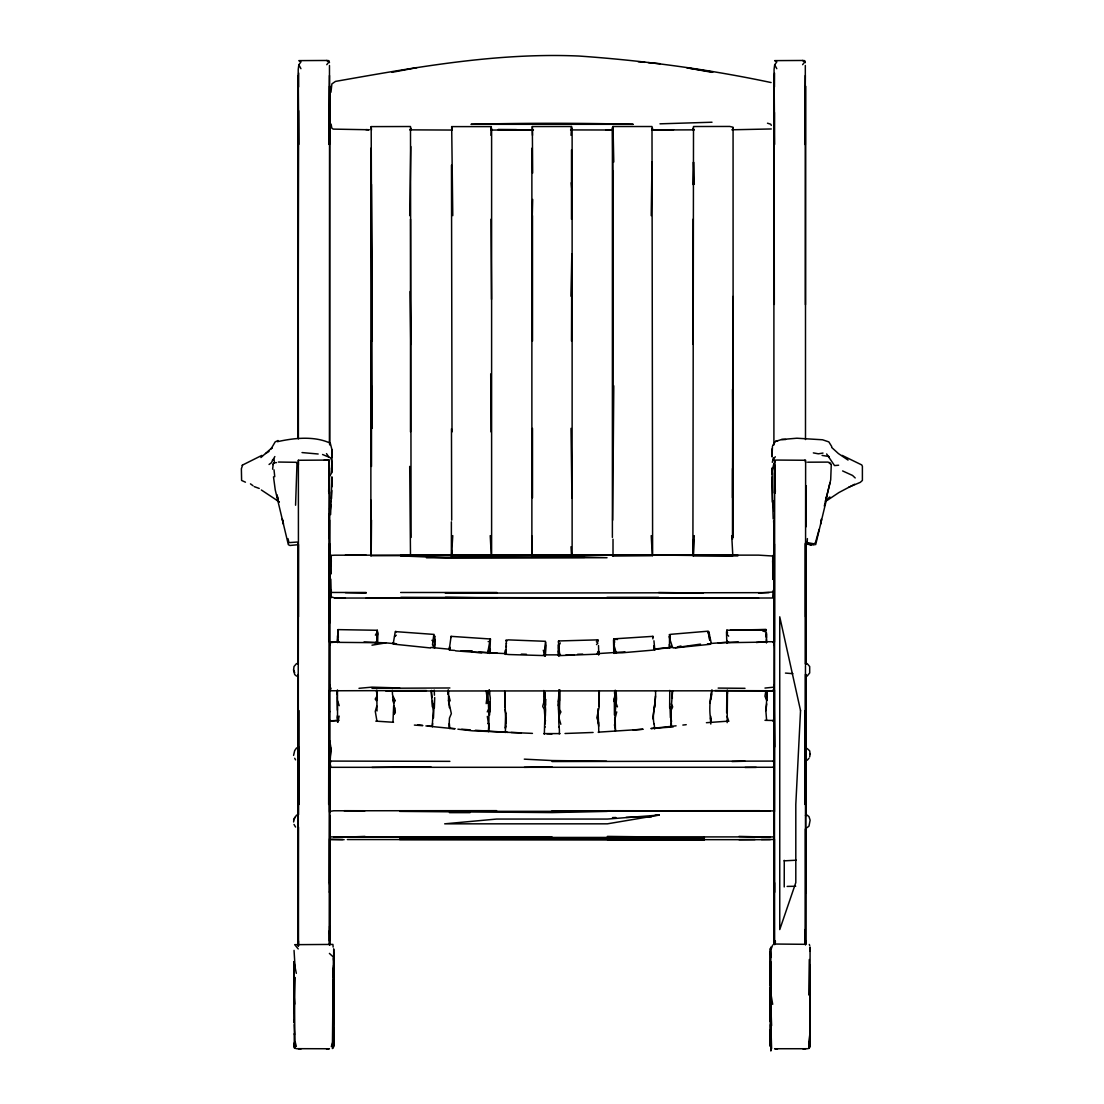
<?xml version="1.0" encoding="UTF-8"?>
<svg xmlns="http://www.w3.org/2000/svg" width="1104" height="1104" viewBox="0 0 1104 1104"><rect width="100%" height="100%" fill="white"/><g stroke="black" fill="none" stroke-linecap="round" stroke-linejoin="round"><path stroke-width="1.5" d="M293.912 1005.854L293.912 982.394M293.899 1005.33L293.912 996.526M295.237 1048.538C294.602 1025.05 294.299 1001.024 295.237 977.509M298.094 827.158L298.066 933.998L298.232 665.574M298.094 815.097L298.108 759.952M298.149 718.29L298.108 674.447M298.121 664.111L298.135 543.485L298.149 623.249M298.273 813.993L298.315 674.696M298.466 746.621L298.384 814.987L298.466 760.187M329.599 690.193L329.544 892.57L329.572 891.577M329.599 642.1L329.599 520.122M329.516 442.456L329.654 85.988L329.654 444.926M329.392 944.803L329.503 882.896M333.146 980.932L332.387 1048.565M333.146 1011.719L333.463 958.093M333.463 994.318L333.325 1048.013L333.656 1021.642M333.725 1021.793L333.725 1020.013M333.725 1018.951L333.656 965.213L333.325 971.686M333.725 997.395L333.725 970.016M333.725 949.468L333.725 1044.039M333.725 983.705L333.725 953.414M333.725 1027.81L333.725 1046.164L333.725 1044.274M333.725 1020.758L333.725 1011.568M333.725 1005.854L333.725 996.001M333.725 1011.154L333.725 1005.33M377.416 643.453L377.306 630.274L338.017 629.625L338.321 637.491M370.875 521.833L370.889 500.071L370.889 555.809M411.102 537.427L410.495 126.518L371.179 126.615L372.269 428.352M377.527 635.076L377.54 631.723L377.347 641.534M410.495 431.926L410.495 219.213M490.99 431.912L490.728 373.883M531.88 148.226L531.88 555.685M544.948 724.21L545.611 709.844L544.796 699.412M659.323 837.039L607.393 836.39M770.275 1034.476L770.275 1046.192L770.275 948.874M770.275 1018.951L770.275 1021.517L770.854 947.094M770.344 1020.869L770.275 991.682C770.523 992.689 771.392 1098.908 770.426 1024.622M770.275 1001.632L770.275 991.682M770.275 985.375L770.275 981.152M770.854 1034.821L771.089 962.44M770.854 1019.461L770.302 1015.859M770.275 1011.154L770.275 1020.013M772.041 474.002L772.041 467.944M773.904 934.646L773.932 838.93M773.932 811.578L773.945 767.128M774.014 839.247L774.208 943.837M774.042 811.854L774.07 767.335L774.152 811.964M774.442 811.633L774.442 690.041M774.442 642.086L774.456 544.024M804.954 710.617L804.954 804.416L805.727 804.499M805.451 748.277L805.451 674.309M805.451 664.705L805.451 543.582M805.451 304.69L805.492 85.988L805.492 439.544M805.741 710.686L805.782 893.081M805.672 944.61L805.837 827.641M805.879 815.746L805.892 717.531M805.699 940.912L805.699 944.32L774.594 944.03M809.839 994.318L810.019 1040.561L808.763 1048.565L810.019 1047.075L808.763 1041.997L809.839 1034.351M810.101 1019.917L810.101 970.016M810.101 997.409L810.101 978.889M810.101 977.633L810.101 975.439M810.101 982.546L810.101 977.951M810.088 1039.664L810.101 1032.047M810.088 1005.854L810.101 996.001M298.466 544.465L298.301 664.511M298.204 944.776L298.37 826.951L298.411 945.148M329.475 144.596L329.475 65.467M328.661 804.416L329.378 468.165L328.633 460.078L324.245 460.051M329.24 882.634L329.447 804.499M329.861 815.125L330.096 836.873L399.648 836.915M532.501 215.68L532.501 341.067M558.389 655.666L558.624 640.955L597.788 639.865L598.23 641.217M612.692 520.177L613.783 385.807M772.041 469.021L772.524 502.969M774.566 472.829L774.539 493.281L774.553 462.521L775.339 461.417M774.083 836.404L774.042 810.916L607.393 810.709M805.313 144.596L805.313 65.467M805.534 616.832L805.63 460.271L776.857 460.064L774.663 460.271L774.553 461.679M810.101 1043.404L810.088 1046.192L810.074 947.039L810.101 951.262M331.931 472.622L331.931 461.196M392.996 721.45L393.659 705.884M532.501 428.393L532.501 497.752M571.499 341.067L571.817 253.837L571.016 296.245M704.352 839.633L399.648 839.551M329.254 462.328L328.633 460.078L298.37 460.271L298.466 616.832M298.453 946.073L298.48 940.981M329.24 538.642L329.475 491.791M330.607 514.643L331.931 477.328M434.479 648.31L434.935 636.221M451.688 520.177L451.481 428.794M505.287 732.532C506.253 718.538 504.749 705.221 504.694 691.283M571.499 219.213L571.499 149.978M597.982 708.727L598.644 726.211M732.932 296.479L732.504 497.752M774.442 839.178L774.456 892.57L774.663 460.271M774.056 837.467L774.042 839.454L759.869 839.675L347.346 839.551M774.263 944.099L774.18 837.701M774.746 944.375L774.773 940.981M294.23 994.842L293.899 991.765L294.244 1012.561M331.931 486.823L331.931 476.928M671.494 726.211C670.542 714.109 671.549 702.737 672.667 690.814M806.127 526.746L806.265 485.677M298.232 314.488L298.632 110.717M337.41 642.39L337.465 635.821M371.496 520.081L371.179 555.712L410.495 555.616L409.708 466.399M377.085 691.214L377.278 700.474M410.812 146.57L409.722 215.639M693.077 344.379L693.188 219.103M727.039 642.983L727.081 641.507L727.357 642.694L766.397 642.073M727.163 722.637L727.481 690.524M732.504 539.194L732.504 468.496M774.456 112.429L774.07 153.553L773.904 90.901M810.101 1020.883L809.77 1026.154M333.725 977.081L333.146 983.802M371.496 184.368L372.269 341.026M377.43 642.569L377.527 633.379M766.466 642.749L766.521 632.868M766.618 720.36L765.845 710.728L766.756 699.412M765.955 690.552L764.948 696.182L766.673 700.35L766.935 690.759M377.016 710.99L376.906 701.482L375.222 699.067L377.044 695.989L376.837 690.166M488.313 731.483C489.762 717.779 488.12 704.421 487.899 690.704L486.174 703.621M598.382 651.967L598.354 652.367M653.982 723.934C651.746 712.701 656.369 702.241 655.514 691.173M329.475 62.638L328.895 60.679L326.756 60.472L298.825 60.623L300.95 61.907L298.825 64.819L298.232 69.455L298.108 84.925L298.384 438.881M552 836.915L344.131 837.218L364.982 836.39M505.784 723.865L505.963 713.198M558.969 719.242L558.293 705.594L559.107 692.677M559.3 705.125L559.769 689.779M599.32 691.021L599.127 706.477M615.038 708.354L614.859 691.214L615.411 731.248M805.313 62.638L804.733 60.679L802.594 60.472L774.663 60.623L776.802 61.907L774.663 64.819L774.07 69.455L774.304 304.428M770.344 987.238L770.426 1018.757M543.748 690.483L544.934 707.167L545.514 699.218L545.21 699.936L545.1 695.009L544.934 707.167M613.01 431.912L613.272 171.01M377.306 630.274L376.643 642.68L339.08 642.376L337.603 642.073L337.686 639.078M558.831 693.064L558.886 689.779M337.576 722.126L337.438 689.917M448.252 689.779L448.169 694.471L448.265 691.118M693.077 184.589L693.505 162.053L694.292 184.34M772.041 456.89L772.455 446.333M449.011 726.915L449.452 718.097L451.343 713.639L448.5 700.391L448.624 691.118M612.389 537.427L612.403 127.719L613.01 126.518L651.995 126.518L652.616 555.657M692.898 555.643L693.505 126.518L729.785 126.449L733.07 127.236L733.125 537.427M772.041 456.2L772.179 448.721M774.139 815.125L774.208 832.733M294.23 1033.661L294.299 1047.986L295.237 1041.997L296.327 1046.509M449.866 647.813L449.19 649.966L451.094 636.359L490.424 638.995L489.872 652.367M505.604 654.451L505.715 649.801M294.23 971.396L294.216 998.954M532.183 219.103L532.694 199.424M651.222 215.653L651.995 162.053M770.275 1013.817L770.537 1004.226M545.072 718.58L545.031 711.004L544.327 734.243M770.675 1009.318L771.158 999.065M489.583 715.075L490.3 698.059L489.141 690.345M552 810.819L759.869 810.695M328.647 491.666L329.378 468.165M328.757 493.419L329.337 460.271M333.656 1003.536L333.146 1014.355M333.463 1041.182L333.725 1032.861M708.313 633.958L707.885 631.198L670.942 634.303L669.245 634.648L669.769 635.421M385.834 691.021L773.904 690.773L774.18 684.977M775.243 944.403L775.353 941.008M809.95 967.739L810.019 965.213M774.704 493.391L774.663 464.908M377.002 700.295L377.016 691.09M433.969 706.864L433.458 718.014M544.893 727.398L544.934 726.501M805.837 892.57L805.865 891.577M434.341 708.009L434.714 697.549M490.99 135.364L491.308 126.615L451.688 126.615L452.005 130.037M544.921 652.505L545.252 655.776L545.804 642.611M331.517 498.663L331.807 490.521M330.786 566.324L331.338 560.777M332.856 1018.564L333.725 991.765M329.848 765.334L331.021 748.236L329.779 740.922M710.079 703.013L712.011 689.89C709.706 700.212 708.989 711.031 711.004 721.45L710.728 716.317M766.811 696.748L766.894 694.871M810.019 1010.229L810.019 1019.102M411.102 128.271L410.495 130.037M451.384 557.368L452.778 535.633M491.308 126.615L490.99 130.037M490.176 652.547L490.328 649.262M531.88 557.368L531.99 536.061M532.666 173.038L532.335 126.56L571.499 126.518L571.499 130.037M652.616 128.271L651.995 130.037M733.125 128.271L732.504 130.037M771.089 983.512L771.089 999.451M434.41 647.151L434.948 639.423M504.956 652.505L505.37 654.175L508.751 654.534L544.382 655.597L545.473 641.3L507.799 639.865L506.156 641.769L506.501 643.549M772.952 767.321L773.904 767.266L774.139 762.174M331.283 597.747L330.827 579.158M506.018 653.361L506.17 650.311M772.69 556.016L758.6 555.133L334.94 555.188L331.117 555.409L330.786 558.831M294.05 1012.52L294.202 1009.594M432.23 726.446L433.237 710.921L430.946 690.925M571.016 135.323L571.499 126.518M694.292 535.633L693.188 555.712L732.821 555.712L731.731 535.633M432.423 726.736L432.602 723.41M766.7 691.214L766.673 700.35M333.698 994.18L333.146 1003.729L332.815 998.816M394.321 714.398L394.708 707.885M615.066 650.587L615.176 653.251M809.784 998.954L810.074 994.18M295.568 505.232L296.976 463.901L296.314 462.3L278.387 462.038M329.572 543.485L329.558 623.249M805.837 544.024L805.879 664.111M332.856 984.671L333.146 980.104M449.411 707.733L448.5 700.391M544.645 692.622L544.079 701.482L542.685 706.325L544.341 709.472L544.686 714.509M377.251 643.273L377.03 637.036M329.475 75.486L328.895 144.403M805.313 75.486L804.733 144.403M432.492 644.902L433.665 635.697L434.603 636.29M615.259 711.845L616.529 698.887L616.101 690.718M669.755 690.4L669.659 707.747M298.37 460.271L298.37 464.908M488.658 731.621L489.251 723.865L487.802 723.41M545.335 655.748L545.693 644.915M614.486 650.67L614.597 649.207M808.763 994.98L809.287 959.528M614.555 639.823L614.5 642.901M770.537 993.131L771.213 984.768M434.438 695.189L434.245 690.124M434.272 647.344L434.562 643.949M607.034 598.244L772.648 597.995L773.173 590.419M670.335 635.697L669.962 639.492L672.322 646.682M655.224 701.495L652.768 718.814M821.555 519.68L820.658 524.014L821.404 519.004M770.344 965.213L770.675 961.667M331.021 748.236L329.861 760.546L331.048 761.47L329.944 763.209L331.048 767.321L773.904 767.266M298.673 73.043L298.618 86.968M272.619 469.172L273.226 463.997L274.04 462.783L276.455 462.604M774.511 73.043L774.456 86.968M807.397 538.6L807.121 543.03L810.957 545.307M337.162 718.276L337.424 715.64M558.638 709.334L559.176 703.91M329.779 644.998L330.096 641.769L339.025 641.7L331.048 642.542M489.803 711.997L490.19 701.661M330.165 511.111L330.814 504.611M329.613 509.317L330.51 500.843M298.066 90.901L298.232 153.553M487.775 652.671L489.5 642.901M766.231 642.597L766.355 641.7M330.952 92.267L331.876 83.918L335.492 81.406C415.822 67.247 497.09 52.44 579.007 56.042C643.494 60.554 707.94 69.152 771.103 82.552M331.89 469.021L331.379 473.423L329.599 476.183M558.334 701.868L558.776 695.023M333.146 947.094L332.911 944.417L294.713 944.665L298.218 948.916M296.562 676.117L294.685 674.53L293.581 669.99L294.009 666.526L296.562 663.559L298.232 663.821M654.589 707.733L655.459 696.031M765.845 710.728L766.742 703.897M614.335 698.349L614.417 715.075M770.854 1014.355L771.241 1011.554M825.861 499.836L830.691 479.854L831.257 464.95L829.96 462.783L827.903 462.107L807.631 462.19M765.969 630.66L766.024 629.501L730.379 630.122L747.394 629.887M558.293 705.594L558.914 696.872M366.155 592.489L331.338 592.462L331.283 589.895M505.301 727.743L505.701 717.572M450.901 637.574L451.094 636.359M393.631 712.384L394.432 707.623L392.638 697.079L394.984 700.64L393.921 703.013M809.687 756.916L810.115 753.632M432.326 706.864L432.464 700.695M545.114 722.471L545.486 720.346M544.714 653.761L544.382 655.597M488.741 651.498L489.072 650.297L488.52 651.526M772.289 470.345L773.89 463.459M598.216 723.865L598.161 713.322M329.848 643.135L330.096 641.769L330.096 687.93L331.048 688.234L330.096 690.773L426.448 690.552M338.017 629.625L337.603 642.073M329.82 812.723L330.082 811.371L333.656 810.778L496.607 810.653M710.838 699.163L711.845 693.947M669.521 636.663L669.507 647.91M784.157 860.844L796.191 860.209M337.921 722.209L339.149 716.096M652.864 638.885L652.906 636.346L613.686 638.871L617.467 639.52M772.289 462.328L773.366 457.856M434.189 634.427L395.246 631.598L393.176 644.087L430.477 647.965M558.389 642.114L558.624 640.955M597.623 640.624L597.788 639.865L597.278 640.361M727.522 632.537L727.108 634.469L728.64 636.152M505.37 728.323L505.88 725.977M826.372 500.057L815.663 544.686M829.904 483.221L824.302 506.074M371.179 126.615L371.496 130.037M819.196 529.271L815.428 542.685L814.034 543.83L806.334 542.423M506.005 640.637L506.212 639.865L506.377 640.637M614.417 693.105L615.218 690.207M376.781 706.077L375.277 711.376L376.933 720.981M598.492 645.467L598.741 653.251M294.05 1020.524L294.299 1019.682M506.391 645.909L505.37 654.175L505.259 650.228M614.542 696.776L613.907 701.509L615.011 698.252M670.639 647.151L671.135 646.033M331.31 1046.509L332.911 1041.859M616.75 711.901L614.68 719.974L615.218 726.529M488.865 648.779L488.12 652.919M274.855 456.545L271.308 462.852L269.045 464.48M329.889 720.898L339.025 720.319L331.048 721.133L330.096 720.374M675.358 647.841L710.396 644.267L711.183 642.832L708.754 631.598M329.337 464.908L329.475 472.581M772.952 761.47L774.139 760.546L774.221 733.401L774.042 720.512L772.952 720.401M333.725 971.327L332.911 977.413M333.574 1018.757L333.463 1019.944L332.746 1017.681M772.703 445.478L775.532 441.365L781.618 439.516L796.867 438.219L822.535 439.778L828.842 441.904L831.754 446.596M293.581 821.969L294.685 817.36M669.065 636.221L669.962 639.492M487.25 711.901L488.81 708.782M560.294 642.942L558.955 645.536L559.618 655.597L598.616 654.106M597.14 653.706L598.437 651.181M772.703 460.285L775.312 456.766M653.941 640.789L654.81 649.966L622.297 652.781L615.88 652.919L616.28 652.271M375.388 635.159L376.919 632.62M772.69 945.01L771.089 949.288M272.909 464.563L274.04 462.783M293.581 819.72L296.562 815.083L298.232 816.022M544.645 696.762L545.155 692.36M727.798 642.059L727.357 642.694L726.763 640.361M613.52 639.851L613.852 653.168M773.035 591.979L758.614 593.069M807.121 676.117L809.687 672.943L809.687 666.526L807.121 663.559L805.465 663.821M326.756 64.681L328.895 62.045L326.756 60.472M802.594 64.681L804.733 62.045L802.594 60.472M726.639 712.77L726.846 691.201M596.519 644.584L597.913 643.066L596.353 641.686M807.121 760.283L809.011 758.269M726.722 630.274L766.355 629.777M242.48 465.433L241.376 468.772L241.61 480.447L245.447 482.186M297.169 542.05L288.958 542.63L287.978 538.642M825.309 501.009L829.835 496.938M394.556 636.732L396.239 635.242M260.903 457.553L272.302 447.479L271.073 448.9L275.158 441.904L278.029 440.524M489.776 639.547L490.424 638.995L489.928 641.521L488.147 641.617M807.121 827.641L809.011 826.054L810.115 820.203L809.011 816.684L807.121 815.083L805.465 815.332M784.226 886.954L784.268 860.333M559.079 652.505L558.693 655.597L558.293 651.001M272.357 460.202L273.875 459.002L274.358 461.513M612.499 556.016L652.312 555.712L651.222 535.633M296.879 544.824L289.966 545.473L288.337 544.686L275.241 489.872L273.502 476.818M827.006 500.512L838.902 492.55L854.606 484.256M653.347 637.408L652.906 636.346M265.595 453.565L269.045 451.412M772.952 721.133L774.042 720.512L774.139 721.326M829.297 463.114L830.774 463.997M371.496 466.44L371.496 385.848M261.869 455.386L242.093 465.267M375.167 642.928L376.354 641.921L376.961 642.983M848.783 487.209L860.278 482.351L862.39 480.447L862.39 466.316L861.755 464.936L842.131 455.386M277.421 441.697C294.23 437.915 314.543 435.79 330.303 443.201L331.89 449.507L331.959 470.166M775.532 441.365L777.685 440.827M774.663 746.953L774.042 690.359M392.058 72.326L416.926 67.634M371.979 645.178L385.834 642.873L394.238 643.632M822.991 453.068L818.368 453.813L813.344 452.888M700.488 644.129L673.523 647.965L671.508 646.889M676.09 725.825L650.905 728.557L673.164 726.915M682.852 725.066L686.233 724.693M654.12 649.359L672.709 647.317M681.154 646.392L677.787 646.765L681.085 646.323M764.975 688.068L774.083 687.143L774.139 649.152L773.904 641.769L772.952 641.603M653.789 649.083L672.557 647.179M706.408 722.706L728.226 721.133M298.273 804.499L299.046 804.416L299.046 710.617M771.296 128.961L731.966 129.789M838.626 465.212L834.541 465.598L826.648 453.951M756.281 642.514L762.077 641.976M358.993 688.316L371.979 687.143L399.676 687.971M642.873 729.261L598.12 732.173M633.227 730.061L642.873 729.233M707.471 643.936L710.838 643.673M624.933 651.857L598.009 653.596M710.838 643.439L728.764 642.211M795.694 886.25L787.138 886.402M593.096 732.463L565.027 733.498M451.688 555.712L488.272 555.547L491.308 555.712L491.611 557.368M614.417 724.776L615.521 729.592M718.166 642.873L738.3 641.948M712.011 122.227L659.985 123.827M802.815 1048.8L807.673 1048.676M560.515 654.865L543.485 654.865M577.558 654.286L582.664 654.12M759.869 837.218L773.904 836.873M732.021 761.539L745.007 761.222M426.434 557.796L584.678 557.382M445.367 593.138L769.06 592.655M560.142 733.594L543.858 733.594M524.303 767.349L552 766.852M773.904 761.084L552 761.539M399.648 839.054L704.352 839.054M326.439 1048.8L329.406 1048.759L296.327 1048.676M552 555.892L607.034 557.727L445.367 557.727L400.628 555.905L607.034 555.188L552 555.064M750.803 629.846L766.121 629.639M371.979 767.473L430.836 766.728M703.386 555.257L400.614 555.257L496.966 554.995M651.622 129.899L673.564 129.72M718.166 688.082L745.007 688.316M739.018 839.689L755.053 839.564M607.034 555.188L496.966 555.892L445.367 555.077M745.007 767.473L756.281 767.404M371.979 688.316L449.88 687.971M759.869 810.847L770.344 810.778M770.344 836.887L704.352 836.915M342.64 839.523L329.958 839.454L344.131 839.675M651.774 129.996L694.306 129.858M532.501 555.616L571.499 555.616L572.12 557.368M400.628 592.489L496.966 592.503M330.896 596.753L334.94 598.051L496.966 598.009L445.367 597.347M704.352 837.136L607.393 837.136M703.372 598.23L758.6 598.106L737.845 598.023M570.561 129.927L612.789 129.996M452.254 130.051L409.832 129.858M491.211 130.065L533.439 129.83L497.973 129.61L516.548 129.623M781.618 439.516L785.703 439.516M658.633 597.347L607.034 597.347L607.034 598.051M703.386 597.982L400.614 597.526L737.845 598.175M449.438 812.641L470.042 812.641M655.017 815.276L658.426 815.276M805.782 1048.731L774.594 1048.731L777.561 1048.8M445.367 598.216L496.966 598.244M444.677 837.039L496.607 837.136M659.323 839.647L704.352 839.716L607.393 839.647M345.4 555.133L366.155 555.215M366.155 598.133L400.628 598.23M338.183 641.217L337.769 642.597M344.131 810.695L364.982 810.75M606.013 129.899L612.775 129.941M703.372 555.05L737.845 555.215M334.94 598.051L345.386 598.133M764.975 641.7L773.904 641.769L774.221 644.998M761.36 839.523L770.344 839.578M445.367 592.71L496.966 593.152M737.845 555.919L658.633 555.077M606.524 761.236L552 760.546L524.303 759.152M449.88 761.346L330.096 761.084M658.633 592.489L703.372 593.138M298.218 1048.759L301.185 1048.8M814.159 544.948L806.5 544.189M792.92 673.661L785.455 673.081M715.047 690.552L773.904 690.773L772.952 690M532.445 733.387L472.374 730.807L457.912 729.178M345.4 592.682L366.155 593.11M764.975 720.319L774.042 720.512M739.018 836.39L759.869 836.901M333.656 836.887L344.131 837.218M472.374 652.147L505.991 653.596M521.336 654.12L526.442 654.286M507.702 732.352L475.382 730.268M511.111 732.476L521.336 732.835M546.894 733.746L552 733.925M364.03 642.004L385.834 642.873M566.007 654.948L574.384 655.279M365.866 129.623L369.178 129.761L333.242 129.113L331.78 128.092L331.103 124.103M375.774 721.133L393.521 722.278M449.88 650.132L454.696 650.408M461.127 650.767L472.374 651.388L465.736 650.767M318.173 454.006L302.027 452.571M455.566 650.849L481.703 652.781M414.386 725.08L422.611 725.673M425.909 725.921L454.696 728.819M479.067 651.898L497.476 653.306M449.88 728.267L454.972 728.668M461.776 729.206L470.276 729.868M396.529 643.936L392.886 643.025M638.14 61.714L644.888 62.321M648.269 62.624L660.082 63.701M465.943 650.78L472.374 651.388M430.836 647.455L449.107 649.18M417.712 724.831L422.639 725.369M427.552 725.908L430.836 726.28M829.145 456.545L822.094 455.414M712.922 71.995L686.95 67.827L711.942 72.326M298.232 748.264L296.562 747.946L294.685 750.637L293.581 755.384M767.487 123.206L770.758 124.228L771.296 125.387M762.726 630.936L766.121 632.012L766.231 636.76M331.435 459.94L330.634 457.856L322.561 454.503M763.016 641.672L764.934 642.335M254.224 486.616L259.233 488.451M693.505 130.037L692.898 128.271M612.389 128.271L613.01 130.037M804.926 460.106L805.741 462.521M842.614 470.939L852.523 475.438L855.2 477.949M279.271 501.865L261.344 489.983M772.979 642.362L774.152 643.135M848.038 460.064L838.405 453.565L831.698 447.465M250.47 483.856L252.968 485.691M449.494 646.93L449.921 648.945M276.524 499.974L279.077 502.016M431.94 640.292L433.486 641.631M807.121 748.484L809.687 750.858L810.115 754.418M329.406 953.401L333.449 957.14L333.532 960.218M328.633 460.078L329.434 460.961M613.686 638.871L614.39 644.998M326.494 453.606L328.688 456.766M708.299 632.137L709.486 634.414M773.2 518.908L772.703 504.28M294.009 824.453L295.555 827.048M774.663 64.819L776.802 68.683M298.825 64.819L300.95 68.683M294.685 758.269L295.555 759.856M671.329 703.91L672.709 706.822L670.763 710.921L670.928 720.664M726.943 630.053L727.384 631.088M394.984 700.64L392.527 694.844L392.293 690.331M293.581 669.99L294.685 672.584M614.431 646.654L615.646 650.918M616.184 703.469L617.453 706.85M809.287 944.417L809.701 945.576M615.08 650.408L615.48 651.526M708.382 631.405L709.789 640.389M727.025 716.261L728.806 721.381M294.161 962.826L296.327 973.355M337.589 700.874L339.218 705.649M282.238 518.921L283.424 524.083L282.527 519.763M654.134 647.813L654.81 649.966L653.761 645.909M560.818 724.265L559.286 718.994L559.024 711.238M543.292 650.215L544.451 654.313M615.646 652.05L615.88 652.919M448.983 696.155L450.197 700.916M772.717 555.491L772.745 579.393M487.94 703.345L486.133 690.98M376.298 690.497L376.809 693.257M487.319 716.372L488.893 726.363M433.237 645.716L433.361 647.151M771.089 994.856L772.69 1004.336M558.583 647.731L559.549 654.313M394.432 707.623L395.329 712.963M274.744 476.707L274.013 469.835M505.066 709.279L505.673 713.087M809.701 985.762L810.101 988.356M826.827 495.006L826.109 499.339L826.068 498.47M393.231 699.867L393.548 702.116M773.821 524.814L773.6 520.798M558.886 650.325L559.618 655.597M773.987 511.345L773.048 500.705M670.887 716.082L671.522 721.726M489.21 689.765L489.583 693.105M432.934 703.331L433.251 706.243M669.3 644.515L669.645 647.675M708.92 632.937L709.624 639.575M711.031 694.968L711.293 697.521M331.255 556.733L331.117 555.409L331.255 573.845M654.175 724.031L654.672 729.013M670.97 722.954L671.301 726.184M613.658 648.614L614.128 653.444M449.342 723.534L449.825 728.64M329.82 684.977L330.096 687.93M545.514 699.218L545.721 705.152M330.827 590.419L330.965 591.979M558.307 644.915L558.859 655.928M770.675 968.084L771.075 973.093M489.403 649.207L489.514 653.458M770.854 1025.354L771.613 1048.565M571.279 182.726L571.665 187.846M727.205 690.124L727.453 693.505M770.344 993.793L771.613 1025.657M337.327 695.741L337.024 691.339L337.093 694.43M293.899 992.524L294.713 1004.129M774.07 75.486L774.663 144.403M710.383 717.917L710.797 724.058M431.981 697.521L431.554 690.414M298.232 75.486L298.825 144.403M295.237 970.25L294.05 950.392M545.21 713.405L545.348 715.461M809.812 976.171L810.019 979.317M293.981 998.306L294.188 1001.48M770.675 1030.446L771.089 1037.553M449.604 647.013L449.659 647.91M770.344 948.377L770.854 957.541M571.016 546.728L571.499 555.616M490.217 535.633L491.308 555.712M670.031 706.864L670.404 717.655M505.977 643.742L506.156 647.11M726.818 643.025L726.487 631.736M772.469 501.837L772.041 477.19M505.121 692.111L504.928 707.416M329.572 711.238L329.599 712.011M770.537 994.939L770.854 1002.391M294.05 1024.622L294.492 1034.821M598.879 692.111L599.072 707.416L596.836 717.779L598.603 722.471L598.782 732.463M395.77 631.322L395.812 632.399M559.48 690.028L559.659 709.472L560.942 711.942C556.609 718.29 560.142 726.777 559.259 733.898M451.688 550.178L451.895 556.154M773.269 565.814L772.662 560.777L773.173 579.158M672.115 691.794L672.336 698.363M559.066 726.501L559.107 727.398M329.544 883.421L329.572 884.414M298.135 891.577L298.163 892.57M804.94 929.596L805.409 944.776M774.622 468.165L775.353 491.666M544.824 649.87L544.99 655.9M333.463 998.858L333.656 1005.22M333.325 968.084L333.698 981.691M505.618 651.319L505.646 652.367M770.344 1029.563L770.854 1046.33M452.778 215.653L451.688 126.615M654.838 700.778L654.907 703.855M337.189 696.748L337.382 710.203M613.01 126.518L613.783 162.012M559.286 691.96L559.48 700.888M613.01 187.901L612.582 129.83M532.335 126.56L532.501 135.364M766.452 639.409L766.507 642.431M571.016 428.352L571.927 497.959M770.344 982.946L770.275 965.489L770.275 970.016M410.15 291.484L410.812 344.489M766.411 634.069L766.438 638.084M732.504 389.367L732.821 431.802M490.99 219.213L491.501 299.391M452.005 431.912L451.481 165.172M293.912 1021.793L293.899 1020.883L293.899 1022.663L293.899 961.57L293.912 970.237M770.261 976.971L770.275 979.579M371.317 257.204L371.068 187.68M544.645 699.964L544.658 705.387M329.378 930.713L329.406 940.912M293.912 1046.192L293.899 1043.183L293.899 1045.322M805.713 543.099L805.741 664.498M805.368 828.966L805.451 943.727M773.945 144.859L773.904 85.988L773.904 444.981M774.566 882.703L774.622 944.61M774.014 642.238L773.945 520.219L773.945 642.335M771.089 962.785L771.089 965.31M770.275 951.524L770.275 970.237M770.275 997.395L770.275 1004.461M333.725 972.928L333.725 948.874M329.613 766.838L329.613 811.647M329.627 839.219L329.654 933.998M329.378 472.926L329.392 493.35M329.599 926.173L329.613 944.748M298.328 946.335L298.259 710.686M293.899 981.18L293.912 988.19M808.763 1041.997L808.763 1046.399M805.892 674.447L805.851 718.29M805.741 674.682L805.741 718.856M805.492 542.961L805.492 663.518M805.465 665.574L805.492 943.865M774.083 687.143L774.083 688.027M774.07 689.972L773.945 812.24M774.07 837.757L773.904 943.865M693.505 539.194L693.505 555.809M613.01 539.194L613.01 555.809M572.12 128.271L572.12 555.643M491.611 128.271L491.611 555.657M451.384 521.833L451.384 555.685M371.068 341.274L371.068 386.055M370.875 148.226L370.875 555.685M331.89 449.507L331.89 457.539M329.599 513.222L329.654 642.749M329.599 689.959L329.654 812.696M329.654 838.226L329.654 945.314M298.108 90.5L298.108 438.385M298.066 543.113L298.108 663.739M651.622 816.822A4052.342 4016.78 0 0 1 626.106 817.36M615.894 817.526A4052.342 4016.78 0 0 1 612.499 817.581M399.648 837.439L704.352 838.129L704.352 837.439L399.648 837.439M800.538 710.59L795.805 804.388L795.805 882.593L779.755 929.582L779.741 616.791L800.538 710.59M277.932 498.47L277.891 499.339L276.994 494.909L277.932 498.47M659.323 815.056L607.393 823.832L444.677 823.832L496.607 819.058L607.393 819.058L659.323 815.056M607.393 811.316L552 812.599L399.648 811.316L607.393 811.316M633.02 124.31L470.98 124.31A3207.465 3177.326 0 0 1 633.02 124.31M598.713 654.741L598.658 651.346L598.685 654.769"/></g></svg>
